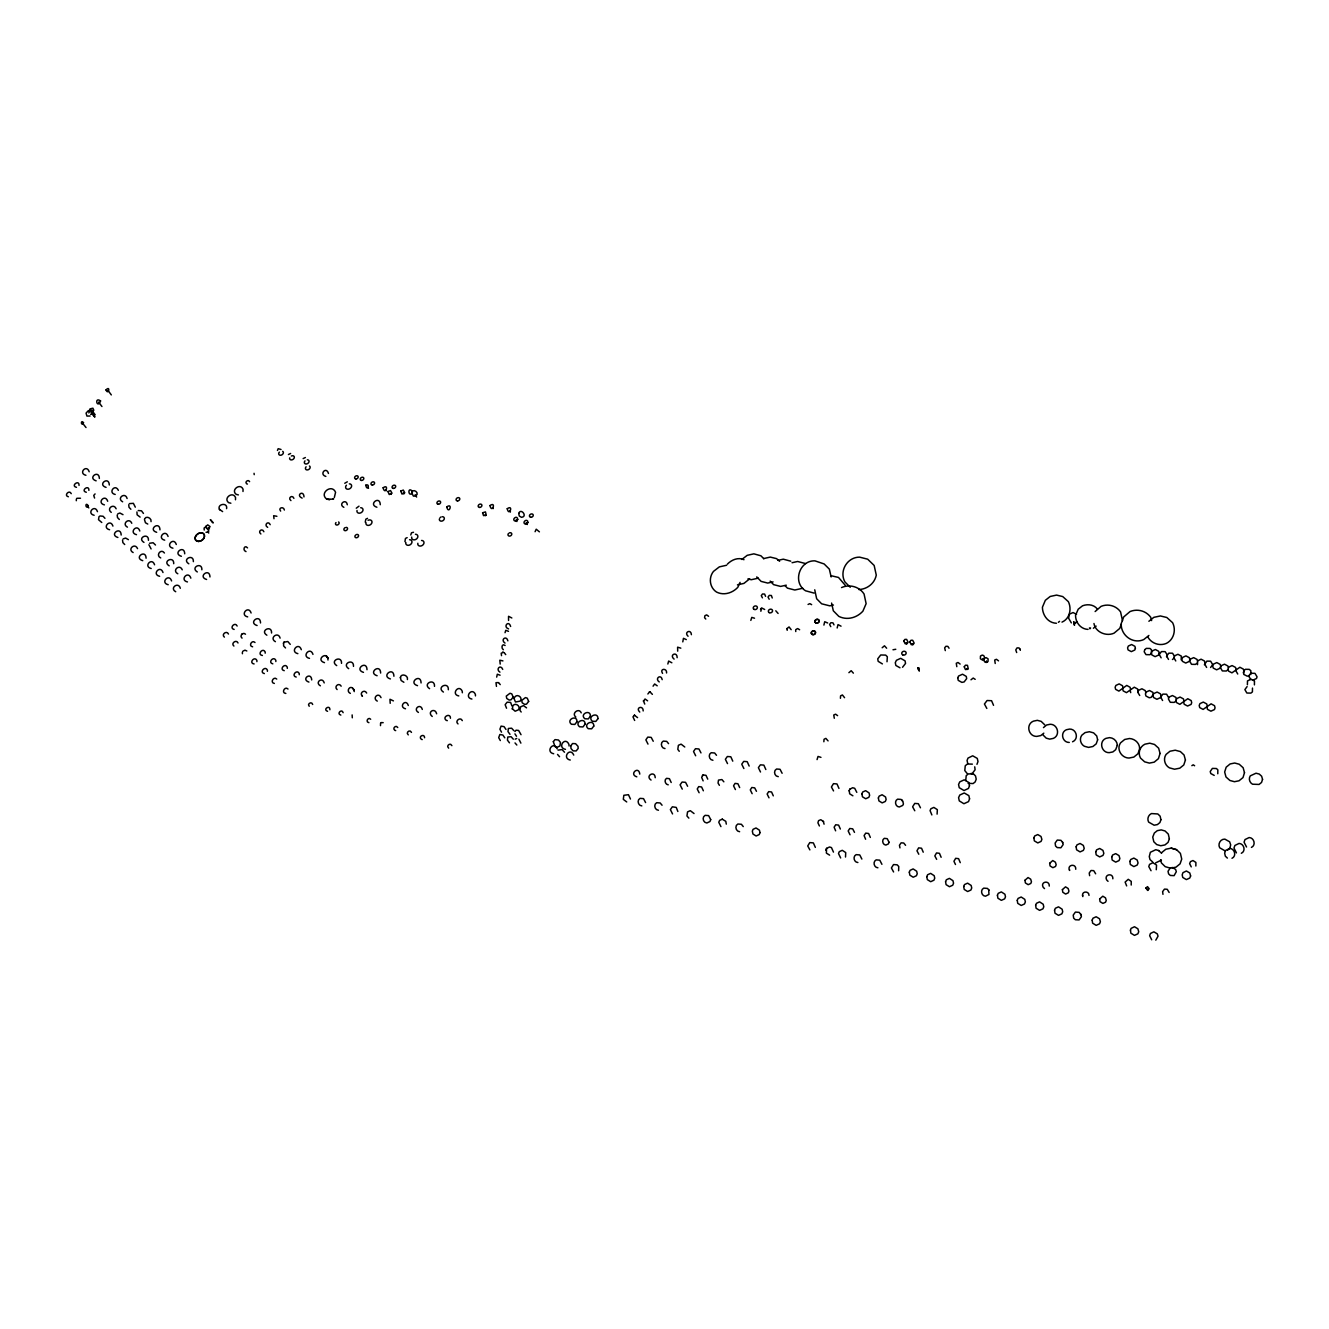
<?xml version="1.0" encoding="UTF-8"?>
<svg xmlns="http://www.w3.org/2000/svg" width="1329" height="1329" viewBox="0 0 1329 1329"><rect width="100%" height="100%" fill="white"/><g stroke="black" fill="none" stroke-linecap="round" stroke-linejoin="round"><path stroke-width="1.5" d="M671.195 782.499L669.434 778.694L666.577 778.329C663.819 779.841 665.231 784.608 668.221 784.824M226.594 508.642C227.957 501.697 216.012 504.189 219.783 509.887M833.466 852.105L831.472 847.603L829.545 846.988L826.572 848.367L826.372 853.118L829.628 855.145M207.125 528.809L206.061 526.699M206.078 526.317L207.706 524.872L210.082 526.6L208.171 529.191M209.965 576.952C209.733 567.383 197.29 576.67 206.593 579.477M206.061 527.015L206.078 526.085M201.875 569.792C202.29 561.469 189.947 567.417 197.307 571.952M193.369 561.635C193.785 553.346 181.475 559.26 188.818 563.795M184.714 553.811C184.482 544.325 172.139 553.495 181.375 556.286M765.57 596.356L764.624 594.096L762.514 593.963L761.284 595.658L762.431 597.834M173.717 563.695C174.132 555.406 161.806 561.336 169.182 565.838M159.962 529.856C159.729 520.453 147.486 529.507 156.672 532.298M849.264 790.522L849.663 793.812L852.886 795.789M148.449 540.288C148.848 532.065 136.621 537.929 143.964 542.398M148.914 544.74L151.091 548.927M151.057 521.632C151.921 518.21 146.19 515.32 144.579 518.908M144.446 519.556L145.459 522.762L147.768 524.058M146.09 558.213C145.858 548.761 133.498 557.898 142.751 560.672M135.309 507.163L133.382 503.342L129.328 503.625M140.126 517.081L137.12 514.805L136.937 511.931M128.73 504.754L129.029 507.313L130.873 509.256M703.357 790.788L701.596 786.967L698.738 786.602L697.227 788.977L699.12 792.748M764.673 609.479L761.65 607.934L760.852 611.257M121.172 535.039C120.922 525.653 108.729 534.74 117.882 537.464M122.55 540.023L122.849 542.581L124.71 544.525M117.185 514.987L117.5 517.562L119.344 519.489M707.742 779.143L705.998 775.322L703.141 774.957L701.629 777.349L703.141 780.871M109.294 485.002C108.961 475.649 96.984 484.553 106.054 487.378M99.359 478.457C99.044 469.154 87.133 478.075 96.137 480.832M94.874 416.808L91.385 412.455M787.017 628.517L787.2 630.311M86.302 492.262C80.022 490.75 89.242 484.038 88.893 490.368M88.794 412.92L90.306 410.345L92.797 410.628L92.648 413.385L92.598 411.924M79.042 485.434C79.391 479.104 70.204 485.866 76.467 487.328M795.639 630.295L795.772 631.541M739.672 787.599L737.927 783.745L735.07 783.396L733.542 785.788L735.419 789.576M380.592 723.092L380.493 725.617M844.563 697.692L842.42 694.967L840.576 695.831L840.426 698.306M639.764 712.078C634.93 707.443 643.452 704.918 643.186 710.949M773.295 795.855L771.568 791.984L768.694 791.619L767.132 794.028L769.009 797.832M643.469 701.18L645.047 699.004L647.605 700.832M630.461 799.028L628.451 794.692L623.849 795.29L623.301 799.344L626.723 801.952M235.482 499.77L235.549 497.528C232.824 490.833 222.94 498.259 228.638 502.661L230.864 503.209M242.991 491.481L243.057 489.238C240.383 482.61 230.482 489.969 236.18 494.355L238.389 494.903M1069.463 869.747L1069.629 870.445C1066.506 864.764 1076.274 862.97 1075.742 869.266M824.08 824.179L823.266 821.272M677.856 811.471L676.245 807.401L672.358 806.819L670.381 809.61L672.557 813.929M1082.653 895.763C1081.474 890.995 1089.232 890.712 1089.016 895.43M840.343 829.03L838.616 825.11L835.725 824.761L834.114 827.203L835.625 830.824M283.575 642.987L283.625 645.927L285.536 647.937M732.777 761.152L730.817 756.766L727.362 756.5L725.368 759.291L727.511 763.61M870.329 837.42L868.618 833.499L865.727 833.133L864.083 835.592L865.611 839.23M726.298 824.13L725.8 821.322L722.195 819.162M242.393 652.14L242.41 653.735M288.41 454.535L290.636 453.471M749.174 766.069L747.214 761.667L743.742 761.384L741.748 764.208L743.875 768.527M411.741 492.544C412.522 488.79 417.887 491.248 417.123 494.338L415.612 496.082L413.402 496.099L411.757 492.893M303.128 458.605L305.371 457.541M984.473 658.337L986.068 657.606L988.095 658.852L988.012 661.576L986.251 662.49C981.383 661.925 987.098 655.679 982.231 655.097L980.47 656.028L980.387 658.752L982.413 659.998L984.158 659.084M765.836 769.541L763.859 765.122L760.387 764.839L758.377 767.664L760.504 771.999M923.24 852.188L921.545 848.218L918.638 847.869L916.96 850.793L918.788 854.231M941.131 857.288L939.453 853.301L936.53 852.952L934.819 855.893L936.663 859.348M400.378 677.79C400.727 672.806 408.551 675.165 407.405 679.551M254.055 473.307L254.221 474.652M960.269 862.654L958.591 858.667L955.684 858.318L953.94 861.275L955.485 864.514M815.341 847.37L813.348 842.885L809.793 842.603L807.716 845.942L809.876 849.895M838.964 788.413L836.988 783.944L833.499 783.661L831.406 787.001L833.549 790.921M511.931 705.948L510.635 702.46L507.146 702.177L505.136 704.702L506.548 708.224M993.544 705.334L991.567 700.715L987.082 700.516L984.44 704.021L986.832 708.44M1254.41 684.884L1254.476 681.063L1251.004 679.202L1247.482 680.93L1247.399 684.734M1195.851 866.01L1195.901 862.455L1192.977 860.527L1190.452 861.674L1189.621 863.651L1191.249 866.873M1250.772 674.551L1250.855 670.763L1249.277 669.367L1245.472 669.301L1243.878 670.613L1243.794 674.418L1247.25 676.179L1249.277 675.763M1217.779 773.76L1217.846 769.856L1216.417 768.527L1212.38 768.395L1210.221 771.551L1210.769 773.528L1214.208 775.405M1243.263 672.889L1243.844 671.195M1204.373 664.766L1206.882 661.111L1210.636 661.178L1212.679 664.633L1210.586 667.507M1131.212 885.048L1131.245 881.393L1128.238 879.316L1125.131 882.091L1126.66 885.911M1181.199 659.848L1181.315 656.094L1177.943 654.283L1174.653 655.812L1173.889 657.639L1175.766 660.962M791.17 629.664L789.044 626.939L786.918 628.717M1080.826 914.103L1081.407 916.678L1079.098 919.934L1075.36 919.734L1073.666 918.123L1073.217 915.116L1075.41 912.076L1079.198 912.375L1080.975 914.784M1166.546 656.725L1167.144 655.064M1137.873 692.143L1138.637 690.299L1141.927 688.771L1145.282 690.615L1145.781 692.708M1062.602 842.038L1063.167 844.563L1060.891 847.769L1057.236 847.586L1055.575 846.041L1055.126 843.035L1057.286 840.061L1060.991 840.343L1062.751 842.736M1121.394 624.015L1119.749 628.418L1114.051 633.169C1106.359 636.691 1095.395 632.205 1093.966 623.5M1089.398 627.936L1089.93 628.816L1090.577 627.952M1074.613 625.062L1074.031 621.922M356.272 508.21L358.996 506.166M976.948 764.325L977.994 761.583L977.28 758.41L972.695 755.802L968.01 758.095L967.063 760.47L967.778 763.643M772.249 597.984L771.385 595.508L769.292 595.375L768.046 597.07L769.192 599.246M1191.847 765.67L1193.209 764.823L1194.621 765.753M898.62 870.744L898.753 866.508L897.175 864.83L893.553 864.548L891.394 867.937L893.586 871.957M970.984 679.8L973.193 678.056L975.187 679.352M849.779 789.293L852.637 787.732L854.713 788.313L856.806 792.366M826.572 848.367L825.807 850.211M845.51 857.022L845.726 852.57L842.27 850.311L839.28 851.673L838.499 853.534L840.659 857.969M848.899 672.673L851.191 670.713L853.368 673.155M902.541 667.274L905.547 663.42L905.082 660.878L900.68 658.32L896.41 660.314L895.281 662.689L895.862 665.464L899.982 667.789M849.098 790.888L849.862 789.061M887.008 661.759L887.34 656.775L885.695 655.114L880.728 654.981L877.738 658.819L878.17 661.344L882.39 663.902M882.174 647.755L884.466 645.794L886.642 648.22M514.107 698.473L514.871 696.894C517.546 693.389 523.161 697.825 520.204 701.131L515.502 701.994L514.124 698.788M512.313 709.105L512.928 705.649C515.619 702.111 521.234 706.579 518.277 709.885L515.137 711.214L512.28 708.706M937.095 814.129L937.344 809.66L933.855 807.401L930.865 808.78L930.084 810.64L931.862 814.926M760.52 609.479L760.985 608.449M740.07 582.368L737.778 587.368C732.395 593.083 723.856 595.741 716.547 592.069C709.62 587.584 708.39 577.75 713.474 571.404L719.354 566.868L726.647 565.24M514.954 731.515L516.051 730.186L518.609 730.452L521.034 734.688M76.368 499.073L76.301 500.717M344.759 483.258L347.334 481.829M462.342 692.758L462.243 691.23C458.804 683.588 450.697 694.436 458.787 695.931M796.021 629.448L797.649 628.551L799.626 629.747M352.135 714.919L352.301 717.793M412.472 492.893C408.202 497.993 407.388 485.916 412.256 491.182M284.007 642.189L287.812 641.508L290.254 644.366M283.409 643.269L284.057 642.09M334.31 497.544L335.572 492.328C332.001 483.374 318.894 493.209 326.618 499.023L332.117 499.189M245.516 634.199C243.174 631.541 239.021 636.026 242.028 638.136M99.044 516.566L98.496 519.672L101.768 522.496M107.699 501.266C105.174 493.341 96.352 502.993 104.393 504.87M1075.144 623.201L1076.772 621.723M1095.129 611.539L1101.093 606.356C1108.087 603.482 1116.094 605.675 1120.546 611.838L1122.523 620.743M1043.464 727.611L1046.554 725.019L1050.159 724.272C1057.801 724.089 1060.575 735.402 1053.349 738.392L1049.727 739.123L1046.239 738.176L1042.966 734.904M1156.263 869.731L1156.562 865.079L1152.924 862.72L1149.552 864.382L1148.788 866.558L1151.047 870.728M749.639 578.863L743.941 583.398L737.479 584.843M727.378 564.144C731.581 559.825 738.16 557.001 743.991 559.692M1232 858.285C1236.784 856.175 1234.724 848.55 1229.74 848.45L1225.604 850.444L1224.657 853.085L1225.338 856.175L1227.381 858.085M1241.319 853.284C1246.104 851.175 1244.06 843.55 1239.06 843.433L1234.923 845.443L1233.976 848.068L1236.435 852.886M1251.42 847.404C1256.204 845.294 1254.161 837.652 1249.16 837.552L1245.007 839.563L1244.06 842.187L1246.536 847.005M1155.798 940.151L1158.041 936.181L1157.293 933.872L1153.871 931.828L1150.432 933.49L1149.651 935.699L1151.695 939.786M1170.4 867.754L1168.025 871.276L1168.59 873.851L1170.301 875.446L1174.088 875.645L1176.331 871.674L1175.584 869.399L1172.195 867.422M1227.664 850.062L1229.873 848.267L1230.687 844.862L1229.641 841.789L1224.873 839.131C1220.437 838.865 1217.547 844.048 1219.723 847.802L1224.773 850.693M1161.762 852.537L1165.849 849.214L1171.181 848.135L1176.597 849.696L1180.401 853.384L1181.73 859.082L1180.086 863.817L1175.982 867.172L1170.533 868.202L1165.201 866.658L1161.43 862.936L1160.616 859.697M1161.43 860.096L1155.682 862.853M1247.084 686.595L1244.891 689.618L1246.851 693.024L1250.888 693.107L1252.416 691.894L1252.483 688.073M1175.75 701.18L1174.238 702.393L1170.268 702.293L1168.374 698.904L1169.155 697.061L1172.46 695.532L1175.866 697.393L1176.364 699.486M1227.83 669.799L1226.335 671.012L1222.331 670.929L1220.404 667.573L1221.168 665.713L1224.491 664.184L1227.913 666.028L1228.395 667.723M1172.444 659.5L1173.939 658.304M1072.553 741.781C1079.098 739.09 1076.556 728.89 1069.646 729.073L1066.39 729.737C1059.861 732.445 1062.353 742.645 1069.264 742.446M1196.964 663.188L1195.469 664.4L1191.515 664.317L1189.621 660.978L1190.385 659.151L1193.675 657.622L1197.064 659.45L1197.529 661.128M1148.904 635.445L1143.771 639.548C1132.889 644.548 1120.513 635.129 1121.244 623.5L1123.719 616.938L1130.065 611.539C1137.458 608.532 1145.997 610.775 1150.731 617.271L1151.612 620.593M1043.813 733.159L1040.773 735.585L1036.803 736.399C1028.43 736.681 1025.506 724.355 1033.397 721.149L1037.351 720.335L1041.155 721.365L1044.727 724.82M1148.887 621.274L1153.838 617.337L1160.383 615.958L1166.796 617.487L1172.593 622.686C1176.315 629.963 1173.823 639.648 1166.347 643.402C1159.469 646.309 1151.412 643.435 1147.791 636.956M972.18 773.611L975.087 769.773L974.738 766.833M1074.978 623.334L1076.473 622.155M1093.385 628.252L1096.109 626.109M702.393 775.555L703.124 774.973M892.988 649.765L895.779 649.283M808.065 604.462L809.843 603.632L811.637 604.662M558.047 750.137L562.051 749.573L564.509 752.231M741.848 559.459L747.197 555.339L753.859 553.844L760.936 555.804L763.826 558.745M515.17 739.173L516.765 738.442M242.941 651.144L244.985 650.18L246.829 650.977M241.645 634.365L242.592 633.651M332.831 498.724L333.645 498.923L332.715 498.94M149.546 543.262L153.151 542.747L155.493 545.023M123.148 538.876L125.64 538.062L128.398 539.657M95.073 493.923L93.728 495.451L94.592 498.059M117.783 513.874L119.892 513.011L122.999 514.672M76.833 498.292L80.488 498.242M92.249 411.957L93.794 410.212L92.897 408.202L89.973 408.883L89.342 411.043M95.206 414.847L91.917 410.362M1061.987 622.122C1069.795 618.749 1071.872 608.898 1068.366 601.672L1062.735 596.571L1056.572 595.093L1050.209 596.455L1045.342 600.309L1042.418 607.22C1042.484 615.161 1048 623.002 1056.439 623.268M90.671 414.332L91.718 414.067M90.073 416.01L86.933 416.077L86.053 413.103L88.362 410.644L91.618 410.611M99.858 515.968L103.114 516.267L104.958 518.327M138.233 510.519L141.489 510.818L143.449 513.443M367.535 518.36L365.857 519.141L365.242 522.164M763.594 558.579L770.288 557.084L776.551 558.629L779.608 561.27M777.997 560.356L783.296 559.177L790.772 561.187M792.067 562.715L797.633 561.486L805.474 563.546M758.327 578.165L751.234 579.726L747.928 578.896M773.079 581.886L767.73 583.066L761.102 581.388L756.749 576.902M786.253 585.175L780.605 586.421L773.611 584.644L770.155 581.105M802.733 588.265L794.825 590.01L787.433 588.132L785.007 585.657M381.224 722.594L383.184 722.677M841.523 587.568C849.497 584.012 859.298 586.554 864.066 594.03L866.126 603.648L862.903 611.157C856.873 617.835 847.105 620.56 838.815 616.374L833.316 610.792L831.605 603.067M858.833 589.561C867.172 589.196 874.648 583.481 876.276 575.108L874.15 565.456L867.687 559.193L859.63 557.15C847.221 557.017 838.898 571.221 844.962 582.002L850.244 587.252M833.449 605.027L829.778 605.841L821.638 603.798L816.654 598.748L814.743 589.81M634.348 715.152L637.571 717.627M634.597 715.102L632.969 716.879L634.664 720.451M1252.931 680.149L1256.47 678.521L1257.068 676.826L1254.958 673.338L1251.154 673.255L1249.559 674.584L1248.994 676.66L1250.921 679.651M722.411 819.129L719.653 820.342L718.773 822.269L720.933 826.621M968.093 783.329L973.094 783.562L975.17 781.917L976.217 779.159L975.519 775.97L973.708 774.126L968.409 773.843L966.216 775.638L965.751 780.472M649.648 691.861L647.854 693.987M407.139 537.647L405.445 538.444L404.946 541.684M502.661 652.09L503.591 652.356L501.216 653.203L501.515 655.646M505.12 645.495C501.963 642.821 500.85 648.286 503.359 649.731M285.835 693.456C280.934 693.107 284.821 685.714 288.011 689.02M830.858 575.656L838.516 577.451L845.327 585.375M254.088 663.952C248.423 663.154 254.62 655.529 256.896 660.463L256.896 661.643M262.378 655.479C256.73 654.682 262.909 647.057 265.185 652.007L265.185 653.17M247.443 484.055L246.662 483.839C244.287 482.028 248.473 478.889 249.603 481.663M413.518 532.281L411.475 532.796L410.777 535.006M1088.036 629.398C1080.627 629.165 1075.493 622.404 1075.543 615.327L1078.184 609.23L1082.537 605.791C1087.604 603.864 1093.95 604.496 1097.389 609.081M1058.366 622.304L1059.578 621.357M814.096 593.099L805.573 590.79C792.25 582.65 799.294 560.207 814.943 560.855L824.13 563.945L829.346 569.128L831.14 576.952M325.838 476.413C318.794 474.387 326.286 465.931 328.462 473.456M376.904 507.229C367.734 504.455 380.044 494.953 380.26 504.721M775.787 610.792L778.096 613.45M326.618 499.023L329.542 499.804M222.624 511.599L219.318 509.273M85.92 475.284C77.913 473.373 86.601 463.755 89.193 471.762M115.191 494.454C107.666 492.926 115.042 483.175 118.364 490.318M206.028 532.264C213.604 532.979 202.689 522.629 204.251 530.055M68.36 496.764C63.46 495.667 69.324 489.222 71.251 493.657M508.592 628.916C502.528 626.856 508.758 619.63 510.635 626.474M94.143 515.27C86.086 513.409 94.907 503.741 97.466 511.665M972.346 764.142L967.446 763.976L965.253 765.77L964.788 770.571L967.13 773.445M973.31 774.026L971.084 773.395M164.713 540.172C156.556 538.278 165.544 528.444 168.069 536.467M136.488 534.673C128.431 532.813 137.269 523.011 139.827 531.019M650.047 691.977L652.389 694.353M1158.589 850.527L1161.579 853.268M109.593 529.739C101.502 527.879 110.39 518.144 112.932 526.101M172.936 548.196C164.763 546.302 173.75 536.434 176.292 544.491M649.432 691.811L650.379 692.077M1176.597 849.696L1171.181 848.135M1158.971 850.626L1155.798 849.713L1150.382 852.271L1149.269 856.574L1150 859.564L1152.692 861.989M151.207 568.513C142.984 566.619 152.004 556.751 154.579 564.792M187.455 581.936C179.199 580.042 188.286 570.058 190.844 578.148M159.63 576.288C151.39 574.394 160.427 564.476 163.002 572.533M168.202 584.71C159.929 582.833 169.016 572.865 171.591 580.939M247.676 616.889C239.336 615.011 248.54 604.811 251.098 613.001M778.262 776.651C774.442 776.535 773.096 770.67 776.568 769.009L780.04 769.275L782.116 773.279M712.925 760.271C709.188 760.138 707.809 754.39 711.214 752.712L714.653 752.995L716.497 755.287M257.095 625.527C247.659 622.72 260.318 613.201 260.534 622.952M664.998 748.576C661.31 748.46 659.932 742.761 663.287 741.1L666.709 741.383L668.553 743.642M471.911 699.054C463.788 697.575 471.928 686.678 475.367 694.336L475.466 695.898M234.137 629.448C228.837 628.268 234.984 621.241 237.143 626.042M417.522 685.664C407.787 682.691 420.878 672.856 421.077 682.956M403.866 682.259L401.125 680.498L400.361 677.408M390.394 678.936C380.758 676.046 393.683 666.178 393.916 676.245M377.12 675.73C367.502 672.839 380.41 663.005 380.642 673.055M363.481 672.358C353.879 669.484 366.754 659.682 367.003 669.7M297.862 653.652C289.456 651.791 298.676 641.359 301.318 649.698M324.492 662.656C314.94 659.782 327.731 650.064 327.997 660.015M309.491 658.37C301.085 656.509 310.305 646.027 312.963 654.383M252.626 646.808C248.041 646.127 252.045 639.332 255.002 642.505M565.456 749.357C556.851 747.662 565.157 735.867 568.945 744.423L569.094 746.034M272.81 663.836C267.428 662.673 273.674 655.546 275.834 660.363L275.834 661.543M636.824 776.834C628.634 774.425 638.8 765.271 639.781 774.109M284.24 670.68C278.841 669.517 285.12 662.357 287.28 667.191L287.297 668.371M447.308 720.65L446.095 720.268C441.809 716.746 450.714 712.477 450.448 718.241M553.695 753.759C545.089 752.064 553.379 740.286 557.183 748.825M405.511 708.789C398.135 706.962 405.976 697.924 408.302 705.483M570.257 760.038C561.635 758.344 569.942 746.533 573.746 755.088M296.201 677.059C290.785 675.896 297.065 668.703 299.241 673.554L299.258 674.75M308.909 682.076C300.653 679.335 311.219 671.344 311.717 679.95M264.355 673.587C258.972 672.424 265.235 665.297 267.395 670.115L267.395 671.295M877.904 867.787C873.934 867.654 872.555 861.624 876.16 859.88L879.765 860.162L881.924 864.315M857.886 862.521C853.932 862.405 852.553 856.374 856.142 854.647L859.747 854.929L861.873 859.066M274.339 683.455C269.704 682.757 273.708 675.863 276.731 679.069M739.622 831.705C735.817 831.555 734.389 825.708 737.877 824.013L741.399 824.279L743.26 826.588M658.436 810.258C654.715 810.125 653.27 804.377 656.692 802.699L660.181 802.965L662.058 805.224M641.807 805.906C638.103 805.756 636.641 800.041 640.063 798.364L643.535 798.629L645.595 802.583M395.693 730.601L394.796 730.319C391.989 728.375 396.075 724.438 397.753 727.528M368.897 722.66C365.06 722.062 368.266 716.381 370.675 719.255M422.24 739.572L421.326 739.289C417.771 736.366 424.732 733.176 424.599 737.761M340.822 715.085C336.154 713.889 341.885 708.174 343.131 712.676M327.565 711.314C322.299 709.52 330.074 704.27 329.891 709.752M302.132 498.109C295.271 495.169 303.809 489.521 303.992 496.913M989.042 890.131L987.447 888.42L983.742 888.137C980.021 889.898 981.433 896.078 985.503 896.211L988.942 894.45L988.693 889.749M705.782 619.032L704.569 617.703L704.885 615.709L706.646 614.878L708.573 616.291M688.854 818.132L686.943 815.973L687.542 811.886L690.299 810.673L694.037 813.547M336.719 665.613C329.143 660.712 342.068 654.865 341.52 663.354M275.385 641.674C268.74 638.036 278.309 630.91 280.103 638.119M348.68 668.637C341.254 663.852 353.946 657.739 353.497 666.377M266.863 635.212C259.404 630.561 272.03 624.53 271.565 633.003M175.71 591.721C169.099 588.182 178.518 581.188 180.312 588.282M429.583 688.671C422.09 683.721 435.032 677.674 434.5 686.362M443.404 692.06C435.912 687.11 448.87 681.046 448.338 689.751M133.133 552.548C127.003 549.409 134.927 542.298 137.535 548.628M177.804 573.763C171.607 570.59 179.681 563.413 182.256 569.809M901.178 799.443L897.607 799.161C894.052 800.872 895.381 806.886 899.318 806.985L902.491 805.524C905.664 803.58 899.168 797.051 902.723 801.088M682.259 789.127L680.099 784.841L682.076 782.05L685.548 782.316L687.608 786.27M160.726 557.931C155.277 555.539 161.008 548.03 164.431 552.997M127.434 527.148C121.338 524.041 129.195 516.948 131.787 523.277M647.987 744.107L645.861 739.854L647.788 737.097L651.193 737.379L653.237 741.266M122.65 501.797C116.221 498.325 125.308 491.514 127.102 498.525M498.441 682.574L495.983 682.691L496.465 686.395M695.665 755.769L693.522 751.483L695.482 748.692L698.938 748.975L700.981 752.912M320.372 685.814C314.425 682.475 322.515 676.378 324.21 682.907M559.559 756.716L557.532 754.423M350.341 693.406C345.457 691.23 350.308 684.285 353.398 689.053M377.27 701.114C371.755 698.14 378.615 691.645 381.041 697.642M914.784 810.756L912.608 806.786L914.751 803.414L918.339 803.696L920.465 807.799M418.402 712.427C412.538 709.055 420.678 702.792 422.306 709.437M823.631 821.671L820.807 819.711L818.564 820.641L817.916 822.817L819.395 825.973M651.044 780.057C644.731 775.854 654.964 770.089 655.23 777.698M281.034 449.484L278.193 448.687L277.445 450.448M343.862 507.329C337.716 504.256 346.354 497.943 347.301 504.771M509.472 742.845L507.429 740.137L507.811 737.014L511.084 736.715L513.326 739.19M752.148 793.695L750.287 789.891L751.832 787.499L754.689 787.864L756.467 791.303M516.831 745.021L515.021 742.944M510.004 734.322L507.977 731.598L508.359 728.475L511.615 728.192L513.858 730.668M850.028 834.795L848.168 830.941L849.796 828.499L852.703 828.847L854.497 832.369M245.998 551.601C242.028 550.356 244.702 544.176 247.543 547.88M499.937 672.158C495.285 669.301 500.618 663.935 502.727 669.401M1044.511 888.586L1043.149 887.24C1040.075 881.509 1049.711 879.914 1049.262 886.078M504.987 643.07C499.986 639.731 506.482 634.88 507.877 640.844M1237.731 674.019L1235.804 670.647M1206.616 667.44L1204.705 664.085M1168.523 659.433L1166.663 656.111L1168.822 653.154L1172.527 653.22L1174.504 656.244M1161.131 657.838L1159.27 654.532L1161.446 651.575L1165.134 651.642L1167.111 654.665M659.234 681.943C654.317 678.571 661.111 673.587 662.191 679.651M1108.037 881.326L1106.675 879.964C1103.668 874.349 1113.337 872.422 1112.855 878.801M1076.54 614.363L1073.051 612.536L1069.297 614.264L1068.632 618.251L1071.34 622.886M1162.576 700.499L1160.682 697.11L1162.875 694.12L1166.613 694.203L1168.656 697.692M1139.717 695.499L1137.923 692.525M518.891 739.157L520.885 743.127M674.102 659.118C668.769 654.898 677.225 650.961 677.159 657.689M267.677 527.364C263.474 525.121 268.358 520.137 270.202 524.689M995.222 663.487L994.69 660.064L996.434 659.267L998.528 660.862M956.814 666.676L956.282 663.271L958.026 662.473L960.119 664.068M830.775 626.64L829.612 624.431L830.874 622.72L833.001 622.852L833.997 624.879M498.807 682.824L500.236 684.634M500.086 675.198L497.312 674.235L496.681 677.109M754.523 618.218L751.765 617.404L750.819 620.41M502.927 660.912L499.804 660.214L500.202 664.085M834.296 718.258L833.748 715.019L835.592 714.171L837.602 715.65M504.306 652.805L505.718 654.616M820.957 757.364L818.033 756.45L817.053 759.607M688.057 636.242C683.555 632.189 691.146 628.667 691.396 634.681M508.492 631.325L505.768 630.311L505.037 632.704M686.279 639.598L683.455 638.335L682.79 641.874M680.813 648.153L677.607 647.173L677.69 651.16M719.388 785.323L718.042 783.047L718.507 780.09L721.913 779.558L723.856 781.817M644.748 704.071L643.419 700.782M679.269 751.3L677.807 749.357L678.388 745.303L681.096 744.14L684.767 746.998M87.465 506.465L88.827 507.927M511.831 617.985L508.542 616.291L508.558 620.46M575.839 717.045C570.972 713.457 579.029 707.294 581.238 712.859M111.254 512.379C106.087 508.625 113.862 502.927 116.138 508.791M233.904 646.06C230.432 643.402 236.446 638.983 238.024 642.97M224.385 637.123C220.88 634.431 226.877 630.046 228.472 634.049M657.207 685.814L654.649 683.986L653.071 686.179M521.184 712.012L519.905 710.351L520.536 706.878L523.476 705.599L526.55 707.859M516.499 736.266L514.954 733.857M501.531 732.179L499.903 729.239L501.083 726.116L504.073 726.647L505.984 729.455M82.581 423.187L86.02 427.539M500.335 740.569L498.691 737.645L499.87 734.505L502.877 735.037L504.787 737.828M290.935 500.601C287.313 498.059 292.53 494.205 293.908 498.375M91.236 412.638L94.675 416.957M671.843 662.772L668.637 661.061L667.839 664.018M458.007 723.923C454.352 721.198 460.548 716.331 462.309 720.634M276.897 516.3L273.641 515.702L274.007 518.709M98.612 402.106L101.951 406.524M432.224 716.464C426.609 712.045 435.115 707.061 436.643 713.789M207.606 531.417L208.736 533.045M448.654 748.144C445.614 745.885 450.465 742.064 451.893 745.652M208.852 527.912L209.45 528.876M393.401 700.881L389.962 699.27L390.194 703.323M108.014 390.46L111.32 394.912M260.866 533.976C257.211 531.434 262.461 527.596 263.873 531.75M341.171 686.163C338.961 682.126 333.596 686.595 337.117 689.568M212.474 522.114L213.089 523.045M408.269 734.871C405.245 732.628 410.063 728.857 411.475 732.395M366.671 693.057C364.761 688.904 358.963 692.858 362.285 696.064M353.547 689.253L354.245 691.595M361.754 695.366L362.452 696.28M352.866 688.356L354.095 689.95M1016.685 652.556L1015.771 649.914L1017.017 647.887L1019.077 647.921L1020.24 649.815M309.225 706.264C306.617 703.739 312.033 700.981 312.68 704.486M280.635 511.1C277.678 507.811 283.841 506 284.373 510.037M367.867 487.394L368.548 488.258M385.809 489.886L386.473 490.75M390.51 493.524L391.191 494.388M403.268 493.059L403.933 493.923M415.163 494.753L416.625 497.063M485.168 514.705L485.6 515.669M492.71 507.645L493.142 508.608M509.838 510.851L510.353 511.781M516.167 519.855L516.964 521.533M509.937 510.818L510.452 511.731M526.384 522.895L527.297 524.523L526.284 522.945M539.408 531.849L536.218 529.208L535.089 531.7M945.301 650.612L944.653 647.854L945.899 646.276L947.859 646.376L949.056 648.236M662.556 673.388C659.25 668.437 667.158 667.773 666.593 672.972M827.685 623.002L824.728 621.723L823.897 625.095M837.17 627.986L838.018 624.613L841.041 626.175M823.864 741.748L824.03 739.256L825.874 738.392L828.067 740.884M899.966 847.885L899.451 845.294L901.112 842.835L903.737 843.018L905.564 845.31M906.245 642.821L906.544 643.751L906.328 642.787M918.887 669.517L919.269 671.178M912.392 643.668L912.674 644.582L912.309 643.701M1243.828 670.796L1243.346 669.102L1239.891 667.258L1231.933 672.839L1228.528 671.079L1228.013 668.969L1228.777 667.125L1232.099 665.58L1235.538 667.424L1236.02 669.135M1197.512 664.633L1197.612 660.878L1201.067 659.184L1204.473 660.995L1204.971 663.088M966.831 668.62L967.08 669.534L966.748 668.653M982.663 658.735L982.829 659.699M986.517 661.244L986.749 662.158M986.434 661.277L986.666 662.191M1130.713 692.658L1130.231 690.565M1169.155 892.473L1167.244 889.284L1164.486 889.101L1162.609 891.659L1162.975 894.334M1095.644 873.801L1093.75 870.661L1091.043 870.495L1089.232 873.02L1089.63 875.678M1082.504 895.081L1082.836 896.593M1020.057 649.001L1020.29 649.997M1073.649 621.906L1074.231 625.062M1147.658 889.035L1147.791 890.48M1122.988 687.824L1122.507 685.731L1119.184 683.903L1115.895 685.415L1115.131 687.259L1115.612 689.336L1118.885 691.097L1126.743 685.432L1130.082 687.276L1130.564 689.352M1122.689 688.787L1123.171 690.881L1126.46 692.642L1134.285 687.209L1137.641 689.037L1138.122 691.13M1153.339 694.452L1152.858 692.359L1149.485 690.515L1146.179 692.044L1145.415 693.888L1145.914 695.981L1149.236 697.758L1151.23 697.343L1153.838 693.555L1157.127 692.044L1160.516 693.888L1161.014 695.981L1160.4 697.675L1156.894 699.287L1153.555 697.509L1153.057 695.416M1183.973 701.031L1183.474 698.921L1180.069 697.061L1176.746 698.589L1175.982 700.449L1176.481 702.543L1179.853 704.337L1187.777 698.722L1191.199 700.599L1191.698 702.709L1191.083 704.403L1187.561 706.031L1184.172 704.237L1183.674 702.127M1207.264 706.064L1206.749 703.955L1203.31 702.077L1199.971 703.606L1199.207 705.483L1199.705 707.593L1203.11 709.404L1211.101 703.838L1214.54 705.716L1215.055 707.842L1214.457 709.553L1210.902 711.181L1207.496 709.37L1206.981 707.244M368.067 520.27A3.256 2.525 -32.9 0 1 371.987 521.716A3.256 2.525 -32.9 0 1 368.764 525.37A3.256 2.525 -32.9 0 1 365.973 522.662M346.155 527.38A1.944 1.495 -33.5 0 1 347.251 529.59A1.944 1.495 -33.5 0 1 344.261 530.304A1.944 1.495 -33.5 0 1 345.208 527.596M409.548 539.707A3.289 2.575 -32.4 0 1 411.89 542.514A3.289 2.575 -32.4 0 1 408.186 545.322A3.289 2.575 -32.4 0 1 405.843 542.498M282.678 451.328A2.508 1.877 -33.4 0 1 282.712 454.169A2.508 1.877 -33.4 0 1 279.389 454.983A2.508 1.877 -33.4 0 1 279.372 452.126M421.559 540.454A3.306 2.592 -32.1 0 1 423.918 543.262A3.306 2.592 -32.1 0 1 420.197 546.069A3.306 2.592 -32.1 0 1 417.838 543.262M360.674 507.728A3.239 2.492 -32.9 0 1 362.933 510.452A3.239 2.492 -32.9 0 1 359.262 513.193A3.239 2.492 -32.9 0 1 357.019 510.469M309.441 465.981A2.542 1.91 -33.2 0 1 309.491 468.855A2.542 1.91 -33.2 0 1 306.152 469.669A2.542 1.91 -33.2 0 1 306.102 466.778M349.328 483.856A3.206 2.442 -32.7 0 1 351.371 486.995A3.206 2.442 -32.7 0 1 346.952 489.089A3.206 2.442 -32.7 0 1 346.437 485.218M356.222 534.657A1.96 1.512 -33.4 0 1 358.564 535.82A1.96 1.512 -33.4 0 1 356.006 537.73A1.96 1.512 -33.4 0 1 355.408 535.271M415.429 534.258A3.289 2.575 -32.1 0 1 417.788 537.066A3.289 2.575 -32.1 0 1 414.067 539.856A3.289 2.575 -32.1 0 1 411.724 537.049M509.256 532.929A1.993 1.595 -29.6 0 1 511.781 534.108A1.993 1.595 -29.6 0 1 509.173 536.069A1.993 1.595 -29.6 0 1 508.442 533.544M291.35 456.03A2.525 1.877 -33.3 0 1 294.324 457.093A2.525 1.877 -33.3 0 1 291.799 459.884A2.525 1.877 -33.3 0 1 289.705 457.857M307.281 459.801A2.525 1.894 -33.1 0 1 308.843 462.243A2.525 1.894 -33.1 0 1 305.371 463.887A2.525 1.894 -33.1 0 1 305.005 460.864M338.579 521.965A1.944 1.495 -33.6 0 1 338.629 524.207A1.944 1.495 -33.6 0 1 336.054 524.805A1.944 1.495 -33.6 0 1 336.004 522.563M442.374 516.699A2.625 2.06 -31.2 0 1 444.268 518.925A2.625 2.06 -31.2 0 1 441.311 521.151A2.625 2.06 -31.2 0 1 439.401 518.941M439.999 517.828A2.625 2.06 -31.2 0 1 441.078 516.998M1117.307 745.386L1115.662 749.689L1112.871 751.932L1109.183 752.663C1101.442 752.862 1098.551 741.432 1105.894 738.376L1109.565 737.628C1113.669 737.844 1117.307 741.133 1117.307 745.386M210.414 519.838L212.723 522.413L210.464 519.656M570.739 745.934L571.038 748.559L573.065 750.852L576.155 750.951L578.181 748.46L578.015 746.35L575.573 743.692L572.55 743.526L570.739 745.934M957.744 678.006L958.242 680.365L961.88 682.392L964.14 681.927L966.681 678.604L966.266 676.411L962.528 674.218L958.525 676.079L957.744 678.006M1139.651 748.576L1138.006 753.693L1133.836 757.081L1129.019 758.045C1121.576 758.045 1116.094 749.207 1120.546 742.861L1124.683 739.472L1129.484 738.509C1134.85 738.791 1139.617 743.044 1139.651 748.576M1160.051 753.46L1158.423 758.66L1154.22 762.148L1149.386 763.112L1144.651 761.833L1140.515 758.078C1137.707 753.061 1139.784 746.632 1144.967 744.174L1149.784 743.193L1154.502 744.456L1158.639 748.194L1160.051 753.46M518.742 513.409L519.274 515.984L521.466 517.313C528.111 516.682 520.785 507.479 518.742 513.409M861.906 793.862L862.455 796.785L865.694 798.762L868.834 797.317L869.631 795.34L869.05 792.898L865.628 790.672L862.671 792.034L861.906 793.862M106.004 389.929C108.363 395.892 110.822 384.829 106.004 389.929M100.572 400.943C97.167 409.548 94.01 396.241 100.572 400.943M88.379 505.817C85.671 510.552 84.641 500.701 88.379 505.817M83.511 422.705C80.87 427.174 80.587 418.785 83.511 422.705M878.369 797.965L878.918 800.905L882.174 802.882L885.33 801.437L886.127 799.46L885.546 797.001L882.107 794.759L879.15 796.137L878.369 797.965M365.774 485.201C367.12 492.262 370.658 483.008 365.774 485.201M909.302 872.189L909.85 875.146L913.189 877.223L916.429 875.728L917.243 873.718L916.661 871.226L913.139 868.917L910.099 870.329L909.302 872.189M917.791 668.022C918.289 672.657 920.698 666.493 917.791 668.022M383.117 487.776C385.128 496.232 389.63 483.191 383.117 487.776M1244.492 772.681L1242.997 777.565L1239.01 780.804L1234.425 781.701L1229.923 780.488L1225.986 776.967L1224.657 772.016L1226.185 767.182L1230.139 763.942L1234.707 763.029L1239.209 764.225L1243.13 767.73L1244.492 772.681M517.762 519.489L515.685 521.284C510.486 520.071 517.363 514.124 517.762 519.489M926.795 876.658L927.326 879.615L930.682 881.692L933.938 880.197L934.752 878.17L934.171 875.678L930.632 873.369L927.592 874.764L926.795 876.658M1097.638 739.804L1096.209 743.858L1092.887 746.516L1088.534 747.396L1084.314 746.25C1080.494 744.074 1079.165 738.891 1081.773 735.253L1085.079 732.611L1089.398 731.731L1093.601 732.86L1096.724 735.967L1097.638 739.804M1024.941 880.28L1025.39 882.921L1028.164 884.682L1030.806 883.469L1031.454 881.758L1030.673 879.183L1028.048 877.555L1024.941 880.28M527.995 522.53L525.919 524.324C520.719 523.111 527.58 517.147 527.995 522.53M945.567 881.659L946.082 884.632L949.454 886.725L952.727 885.23L953.541 883.187L952.959 880.678L949.421 878.369L946.364 879.781L945.567 881.659M1049.661 863.285L1050.076 865.927L1052.867 867.687L1055.508 866.475L1056.173 864.747L1055.392 862.189L1052.767 860.544L1049.661 863.285M1185.435 760.022L1183.774 764.972L1179.803 768.179L1174.537 769.225L1169.387 767.83C1164.719 765.205 1162.975 758.909 1166.065 754.423L1170.002 751.234L1175.235 750.204L1180.368 751.566L1184.039 754.988L1185.435 760.022M963.724 886.46L964.223 889.433L967.628 891.526L970.901 890.031L971.732 887.988L971.15 885.463L967.595 883.154L964.522 884.566L963.724 886.46M446.76 506.897C448.704 515.453 453.355 502.229 446.76 506.897M1062.386 889.616L1062.801 892.257L1065.609 894.052L1068.267 892.822L1068.931 891.094L1068.167 888.52L1065.526 886.858L1062.386 889.616M387.968 491.547L389.247 494.538L392.022 493.225L390.527 490.567L387.968 491.547M903.737 640.96L905.199 643.801L906.91 643.834L908.089 642.239L906.644 639.399L904.916 639.382L903.737 640.96M909.8 641.841L911.245 644.681L912.973 644.698L914.153 643.12L912.707 640.279L910.98 640.246L909.8 641.841M400.743 491.082L402.006 494.072L404.78 492.76L403.302 490.085L400.743 491.082M997.414 895.231L997.913 898.221L1001.352 900.348L1004.658 898.836L1005.488 896.793L1004.907 894.251L1001.335 891.909L998.229 893.337L997.414 895.231M489.986 505.568C491.88 514.173 496.631 500.867 489.986 505.568M1099.648 898.969L1100.047 901.627L1102.887 903.421L1105.562 902.192L1106.243 900.447L1105.495 897.872L1102.821 896.195L1099.648 898.969M710.716 819.611L709.952 821.538L706.862 822.983C703.091 822.834 701.662 817.019 705.134 815.341L708.623 815.607L710.716 819.611M507.229 508.725C509.107 517.363 513.891 504.023 507.229 508.725M1017.25 900.331L1017.732 903.338L1021.204 905.464L1024.509 903.953L1025.357 901.893L1024.775 899.351L1021.187 897.009L1018.08 898.421L1017.25 900.331M1033.879 837.851L1034.344 840.858L1037.783 842.935L1041.039 841.423L1041.886 839.396L1040.989 836.473L1037.766 834.562L1034.693 835.974L1033.879 837.851M964.256 666.793L965.452 669.567L968.293 668.969L967.462 665.314L965.469 665.181L964.256 666.793M889.018 842.221L888.403 843.898L885.845 845.078C882.639 844.879 881.426 839.862 884.317 838.333L887.224 838.682L889.018 842.221M1035.64 905.232L1036.105 908.239L1039.594 910.365L1042.916 908.853L1043.78 906.793L1043.199 904.235L1039.577 901.876L1036.47 903.305L1035.64 905.232M1262.55 779.375L1261.537 782.449L1259.078 784.442L1252.499 784.21C1249.559 782.598 1248.38 778.711 1250.29 775.854L1256.021 773.212L1259.277 774.076L1261.636 776.236L1262.55 779.375M482.593 512.761L483.523 515.602L486.264 515.22L485.467 511.898L482.593 512.761M1145.914 888.021L1147.525 890.264L1149.22 888.769L1147.508 886.626L1145.914 888.021M760.005 832.602L759.241 834.562L756.118 836.007L752.945 834.014L752.33 831.14L753.094 829.313L756.018 827.967L759.424 830.176L760.005 832.602M1054.545 910.199L1055.01 913.206L1058.515 915.365L1061.854 913.837L1062.718 911.76L1062.137 909.202L1058.499 906.843L1055.376 908.272L1054.545 910.199M1076.141 846.806L1076.59 849.812L1080.062 851.906L1083.351 850.394L1084.215 848.351L1083.334 845.41L1080.062 843.466L1076.955 844.895L1076.141 846.806M1095.744 851.806L1096.176 854.829L1099.664 856.923L1102.987 855.411L1103.834 853.351L1102.97 850.41L1099.681 848.467L1096.575 849.895L1095.744 851.806M1092.172 920.15L1092.621 923.173L1096.159 925.349L1099.532 923.805L1100.395 921.728L1099.515 918.771L1096.159 916.761L1093.003 918.206L1092.172 920.15M1111.742 856.989L1112.157 860.013L1115.679 862.139L1119.001 860.611L1119.865 858.551L1119.001 855.594L1115.696 853.633L1112.572 855.062L1111.742 856.989M969.505 785.672L968.459 788.429L964.023 790.539L959.256 787.715L958.558 784.525L959.737 781.901L964.206 779.841L968.808 782.465L969.505 785.672M969.572 798.829L968.525 801.603L963.907 803.729L959.289 800.889L958.574 797.682L959.771 795.041L964.256 792.981L968.858 795.639L969.572 798.829M1129.899 861.425L1130.314 864.465L1133.836 866.591L1137.175 865.063L1138.056 862.986L1137.192 860.029L1133.853 858.069L1130.73 859.498L1129.899 861.425M513.16 697.061L511.067 699.768L509.24 700.084L506.731 698.456L506.283 696.097L509.987 693.273L511.781 693.871L513.16 697.061M553.329 741.648L555.024 746.649L556.984 747.363L559.941 745.984L560.473 742.446L558.479 740.004L554.99 739.622L553.329 741.648M528.66 701.396L526.55 704.104L524.722 704.42L522.197 702.792L521.749 700.433L525.453 697.575L527.264 698.19L528.66 701.396M1130.447 930.15L1130.879 933.191L1134.468 935.383L1137.857 933.838L1138.737 931.745L1137.873 928.772L1134.484 926.745L1131.079 928.39L1130.447 930.15M1190.618 875.961L1189.737 878.054L1186.365 879.599L1182.76 877.439L1182.195 874.847L1182.976 872.655L1186.398 870.993L1189.787 872.987L1190.618 875.961M1169.354 838.765L1168.075 842.387L1164.935 844.945L1160.765 845.742L1156.695 844.563L1153.805 841.755L1152.741 837.087L1154.336 833.05L1157.293 830.658L1161.214 829.894L1165.051 830.974L1168.291 834.097L1169.354 838.765M1220.72 666.527L1220.138 668.205L1216.616 669.816L1213.227 668.072L1212.729 665.979L1213.493 664.118L1216.799 662.59L1220.221 664.434L1220.72 666.527M1160.931 819.694L1159.918 822.551L1157.426 824.578L1154.12 825.209L1148.621 822.086C1146.977 818.98 1148.206 815.059 1151.429 813.564L1157.825 813.963L1160.117 816.172L1160.931 819.694M1189.837 659.782L1189.222 661.443L1185.734 663.055L1182.395 661.327L1181.896 659.25L1182.66 657.406L1185.95 655.895L1189.339 657.705L1189.837 659.782M1159.22 653.386L1158.606 655.047L1155.134 656.642L1151.844 654.931L1151.363 652.855L1152.11 651.027L1155.383 649.516L1158.722 651.326L1159.22 653.386M1144.751 649.682L1144.186 651.742L1145.98 654.632L1149.884 654.715L1151.379 653.519L1151.495 649.798L1149.984 648.452L1146.312 648.386L1144.751 649.682M1135.398 648.386L1134.783 650.014L1131.328 651.625L1128.072 649.914L1127.59 647.854L1128.354 646.027L1131.594 644.532L1134.916 646.326L1135.398 648.386M576.985 721.68L574.859 724.421L571.42 724.272C565.722 719.587 577.251 714.304 576.985 721.68M585.092 724.172L582.966 726.93L579.527 726.78C573.812 722.079 585.375 716.796 585.092 724.172M590.425 716.181L588.298 718.923L584.86 718.773C579.145 714.088 590.691 708.806 590.425 716.181M593.797 726.066L591.654 728.824L588.215 728.674C582.484 723.973 594.063 718.673 593.797 726.066M597.967 718.657L595.841 721.414L592.402 721.265C586.67 716.58 598.233 711.264 597.967 718.657M327.881 658.104L326.502 656.293L327.881 658.104M902.673 654.832A2.209 1.894 -15.6 0 0 906.145 653.22A2.209 1.894 -15.6 0 0 903.055 651.492A2.209 1.894 -15.6 0 0 902.673 654.832M393.467 488.424A1.944 1.495 -31.7 0 0 395.627 485.965A1.944 1.495 -31.7 0 0 392.537 485.999A1.944 1.495 -31.7 0 0 393.467 488.424M530.985 517.297A1.993 1.595 -28.7 0 0 533.145 514.755A1.993 1.595 -28.7 0 0 529.889 514.772A1.993 1.595 -28.7 0 0 530.985 517.297M812.119 634.365A2.16 1.844 -19.9 0 0 815.508 632.787A2.16 1.844 -19.9 0 0 812.567 631.109A2.16 1.844 -19.9 0 0 812.119 634.365A2.143 1.827 -19.9 0 0 815.491 632.787A2.143 1.827 -19.9 0 0 812.567 631.125A2.143 1.827 -19.9 0 0 812.135 634.365M198.519 541.451A5.15 3.837 -36.4 0 0 204.384 534.939A5.15 3.837 -36.4 0 0 196.509 534.939A5.15 3.837 -36.4 0 0 198.519 541.451A5.1 3.821 -36.4 0 0 204.35 534.939A5.1 3.821 -36.4 0 0 196.526 534.956A5.1 3.821 -36.4 0 0 198.519 541.418M754.025 609.346A2.126 1.794 -22.2 0 0 757.364 607.785A2.126 1.794 -22.2 0 0 754.507 606.157A2.126 1.794 -22.2 0 0 754.025 609.346M815.773 622.819A2.16 1.827 -19.6 0 0 819.146 621.241A2.16 1.827 -19.6 0 0 816.205 619.58A2.16 1.827 -19.6 0 0 815.773 622.819A2.143 1.811 -19.6 0 0 819.129 621.241A2.143 1.811 -19.6 0 0 816.205 619.58A2.143 1.811 -19.6 0 0 815.773 622.803M361.588 480.45A1.927 1.479 -32.3 0 0 363.747 478.008A1.927 1.479 -32.3 0 0 360.691 478.041A1.927 1.479 -32.3 0 0 361.588 480.45M457.558 500.933A1.977 1.545 -30.4 0 0 459.718 498.441A1.977 1.545 -30.4 0 0 456.545 498.458A1.977 1.545 -30.4 0 0 457.558 500.933M438.387 504.272A1.96 1.528 -30.9 0 0 440.547 501.781A1.96 1.528 -30.9 0 0 437.407 501.797A1.96 1.528 -30.9 0 0 438.387 504.272M479.653 507.429A1.977 1.562 -30 0 0 481.829 504.92A1.977 1.562 -30 0 0 478.623 504.937A1.977 1.562 -30 0 0 479.653 507.429M372.353 485.052A1.927 1.479 -32.1 0 0 374.512 482.61A1.927 1.479 -32.1 0 0 371.439 482.643A1.927 1.479 -32.1 0 0 372.353 485.052M355.973 478.955A1.927 1.462 -32.4 0 0 358.132 476.53A1.927 1.462 -32.4 0 0 355.092 476.563A1.927 1.462 -32.4 0 0 355.973 478.955M769.175 612.619A2.143 1.794 -21.6 0 0 772.531 611.058A2.143 1.794 -21.6 0 0 769.641 609.413A2.143 1.794 -21.6 0 0 769.175 612.619"/></g></svg>
